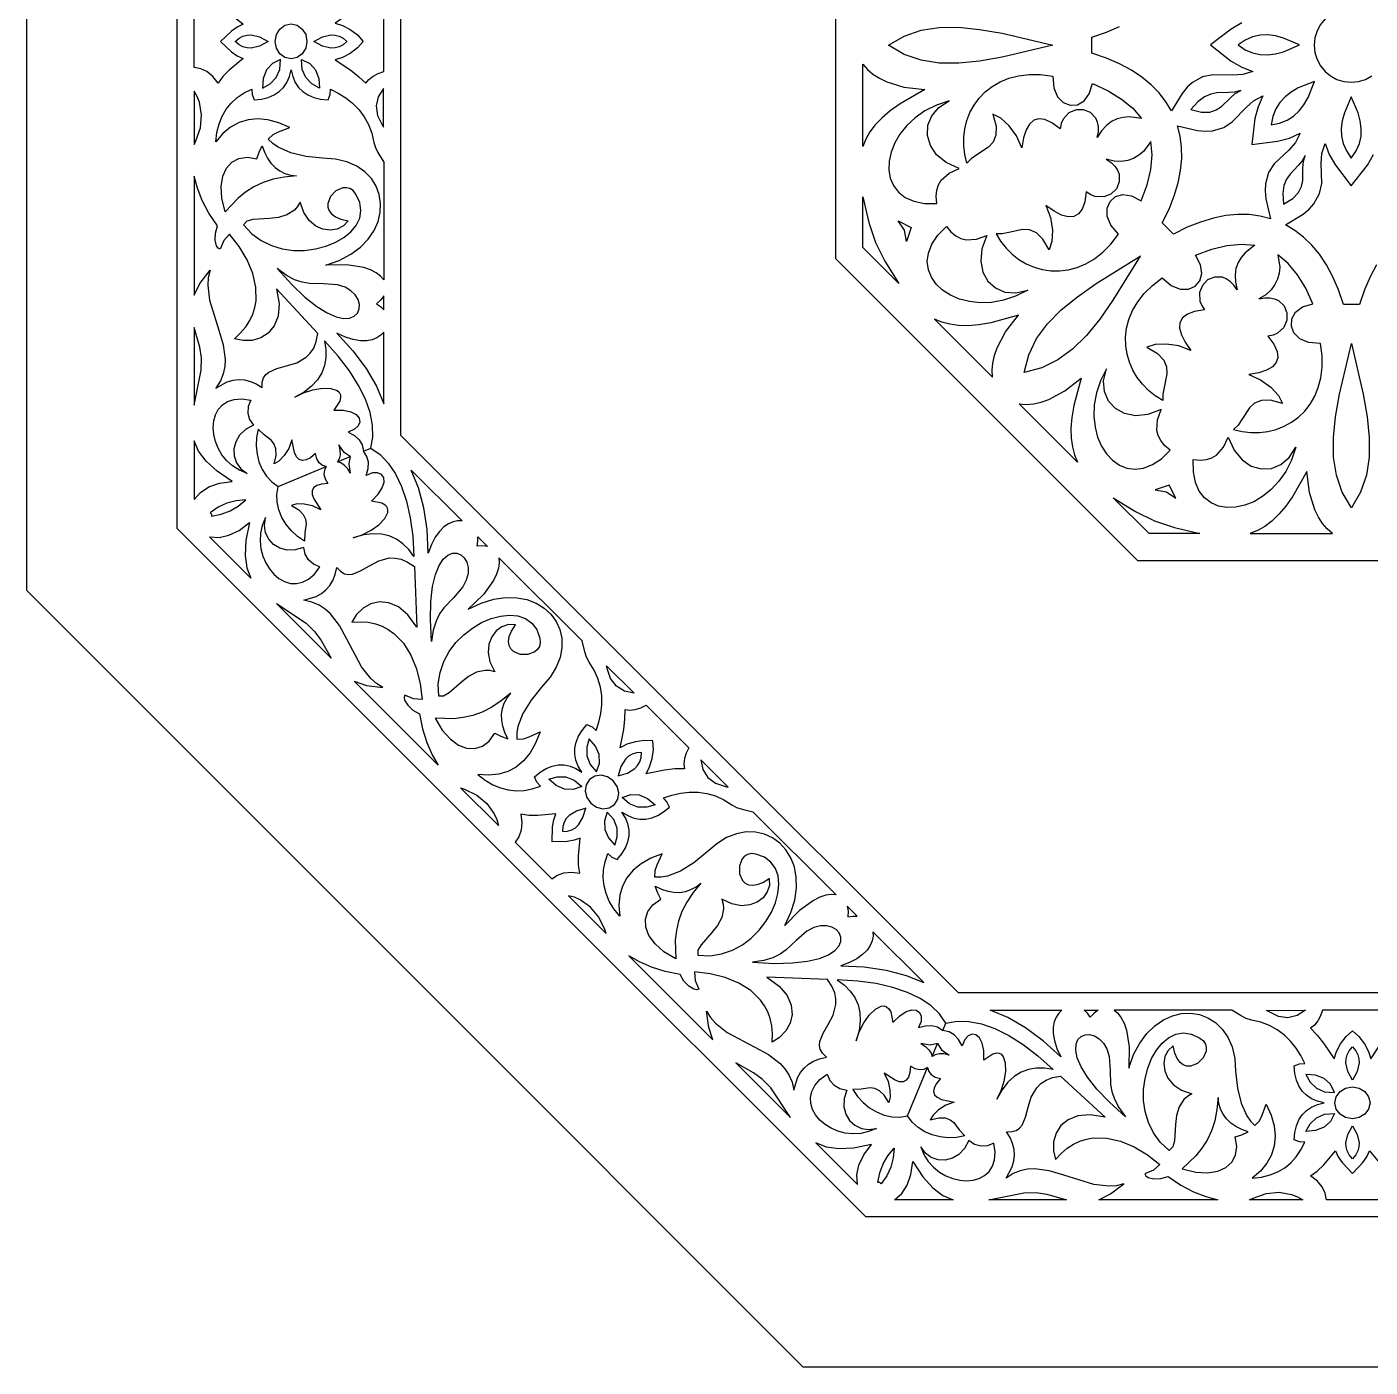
# Model space of a CAD drawing. Extents: x -530 to 530, y -528 to 532.
# Drawn here: x -530 to 8, y -528 to 7 of the extents above; entities that cross this region are included whole.
import ezdxf

# ---------------------------------------------------------------- set-up
doc = ezdxf.new("R2010")
doc.units = 0
doc.layers.add('PLAN_1', color=18, linetype='CONTINUOUS')

msp = doc.modelspace()

# ---------------------------------------------------------------- linework, layer by layer
at = {"layer": 'PLAN_1'}
for points in [[(-219.1, 531.5), (0.43, 531.5), (219.97, 531.5), (375.2, 376.27), (530.43, 221.03), (530.43, 1.5), (530.43, -218.03), (375.2, -373.26), (219.97, -528.5), (0.43, -528.5), (-219.1, -528.5), (-374.33, -373.26), (-529.57, -218.03), (-529.57, 1.5), (-529.57, 221.03), (-374.33, 376.27)], [(-469.51, -193.19), (-469.52, 1.5), (-469.52, 196.2), (-331.88, 333.88), (-194.23, 471.55), (0.44, 471.55), (195.1, 471.55), (332.78, 333.91), (470.47, 196.28), (470.47, 1.59), (470.48, -193.11), (332.83, -330.78), (195.18, -468.45), (0.52, -468.45), (-194.14, -468.45), (-331.83, -330.82)], [(-380, -156.09), (-380, 1.51), (-380.01, 159.12), (-157.15, 382.02), (158.02, 382.02), (380.95, 159.2), (380.96, -156.03), (269.53, -267.47), (158.1, -378.92), (0.52, -378.92), (-157.08, -378.92), (-268.55, -267.49)], [(-85.37, 206.11), (85.37, 206.11), (206.11, 85.37), (206.11, -85.37), (85.37, -206.11), (-85.37, -206.11), (-206.11, -85.37), (-206.11, 85.37)], [(-452.12, 1.5), (-447.71, -2.65), (-445.45, -4.23), (-443.09, -5.35), (-448.7, -9.93), (-451.23, -12.56), (-453.12, -15.23), (-455.2, -12.47), (-457.54, -10.55), (-460.05, -9.39), (-462.66, -8.88), (-462.66, 1.5), (-462.66, 11.89), (-460.05, 12.39), (-457.54, 13.56), (-455.2, 15.48), (-453.12, 18.24), (-451.23, 15.57), (-448.7, 12.94), (-443.09, 8.36), (-445.45, 7.24), (-447.72, 5.66)], [(-395.08, 1.51), (-397.38, -1.08), (-400.27, -3.27), (-403.37, -4.9), (-406.32, -5.83), (-400.08, -10.03), (-396.81, -12.58), (-394.06, -15.23), (-392.84, -13.74), (-391.15, -12.41), (-389.11, -11.32), (-386.86, -10.52), (-386.86, 1.51), (-386.86, 13.54), (-389.11, 14.33), (-391.15, 15.43), (-392.84, 16.75), (-394.06, 18.24), (-396.81, 15.6), (-400.08, 13.05), (-406.32, 8.84), (-403.37, 7.91), (-400.27, 6.28), (-397.38, 4.1)], [(-417.55, 1.51), (-418.06, -1.23), (-419.42, -3.46), (-421.45, -4.96), (-423.92, -5.51), (-426.39, -4.96), (-428.41, -3.46), (-429.77, -1.23), (-430.28, 1.51), (-429.77, 4.24), (-428.41, 6.47), (-426.39, 7.97), (-423.92, 8.52), (-421.45, 7.97), (-419.42, 6.47), (-418.06, 4.24)], [(-119.31, 0.03), (-139.56, -4.73), (-148.58, -6.32), (-156.95, -7.17), (-164.72, -7.13), (-171.95, -6.03), (-178.7, -3.71), (-185.04, -0.03), (-178.71, 3.66), (-171.95, 5.99), (-164.72, 7.11), (-156.96, 7.17), (-148.59, 6.34), (-139.56, 4.76)], [(-433.05, 1.51), (-436.51, -0.32), (-439.88, -1.14), (-441.53, -1.07), (-443.15, -0.63), (-444.73, 0.21), (-446.28, 1.5), (-444.73, 2.8), (-443.15, 3.64), (-441.53, 4.08), (-439.88, 4.15), (-436.51, 3.33)], [(-401.58, 1.51), (-403.13, 0.21), (-404.71, -0.63), (-406.33, -1.07), (-407.98, -1.14), (-411.35, -0.32), (-414.81, 1.51), (-411.35, 3.34), (-407.98, 4.15), (-406.33, 4.08), (-404.71, 3.64), (-403.13, 2.8)], [(-45.24, 0.1), (-42.36, -1.84), (-39.42, -3.11), (-36.41, -3.77), (-33.35, -3.87), (-30.24, -3.48), (-27.09, -2.64), (-20.67, 0.12), (-27.09, 2.88), (-30.25, 3.71), (-33.36, 4.1), (-36.42, 3.99), (-39.42, 3.32), (-42.36, 2.04)], [(-423.93, -9.81), (-423.27, -12.51), (-422.26, -14.87), (-420.89, -16.88), (-419.19, -18.56), (-417.15, -19.9), (-414.78, -20.89), (-412.11, -21.54), (-409.13, -21.86), (-408.33, -19.66), (-408.2, -17.53), (-405.03, -19.12), (-402.04, -21.02), (-399.29, -23.23), (-396.82, -25.75), (-394.69, -28.57), (-392.95, -31.71), (-391.65, -35.15), (-390.83, -38.9), (-390.22, -40.96), (-389.16, -42.95), (-386.86, -46.81), (-386.86, -93.8), (-388.11, -92.32), (-389.86, -90.99), (-392.1, -89.85), (-394.81, -88.92), (-401.58, -87.83), (-410.04, -87.97), (-404.64, -86.03), (-400.01, -83.59), (-396.16, -80.73), (-393.07, -77.54), (-390.73, -74.1), (-389.13, -70.51), (-388.25, -66.86), (-388.1, -63.22), (-388.64, -59.69), (-389.88, -56.35), (-391.81, -53.28), (-394.41, -50.59), (-397.67, -48.35), (-401.58, -46.65), (-406.12, -45.58), (-411.3, -45.22), (-418.03, -44.47), (-424.04, -43.06), (-429.11, -40.81), (-431.22, -39.3), (-433.01, -37.5), (-431.08, -35.67), (-428.9, -34.62), (-424.37, -32.96), (-428.87, -31.04), (-433.16, -29.87), (-437.24, -29.45), (-441.1, -29.79), (-444.71, -30.87), (-448.09, -32.71), (-451.2, -35.3), (-454.05, -38.64), (-453.59, -34.88), (-452.73, -31.46), (-451.48, -28.36), (-449.85, -25.59), (-447.84, -23.12), (-445.46, -20.96), (-442.73, -19.1), (-439.66, -17.53), (-439.53, -19.67), (-438.73, -21.86), (-435.75, -21.54), (-433.07, -20.89), (-430.71, -19.9), (-428.67, -18.56), (-426.96, -16.88), (-425.6, -14.87), (-424.58, -12.51)], [(-428.14, -5.73), (-431.38, -7.3), (-433.68, -9.88), (-435.01, -13.25), (-435.34, -17.19), (-432.27, -15.46), (-429.85, -12.94), (-428.37, -9.67)], [(-419.72, -5.73), (-416.48, -7.3), (-414.18, -9.88), (-412.85, -13.25), (-412.52, -17.19), (-415.59, -15.46), (-418.01, -12.94), (-419.49, -9.67)], [(-195.34, -7.57), (-193.48, -9.68), (-191.26, -11.57), (-188.68, -13.22), (-185.75, -14.64), (-178.83, -16.73), (-170.51, -17.77), (-180.41, -23.46), (-184.32, -26.26), (-187.61, -29.06), (-190.3, -31.86), (-192.46, -34.69), (-194.11, -37.56), (-195.32, -40.48)], [(-83.87, -29.34), (-88.78, -28.65), (-91.19, -28.85), (-93.54, -29.46), (-95.78, -30.54), (-97.88, -32.12), (-99.8, -34.24), (-101.51, -36.95), (-101.07, -34.62), (-101.06, -32.54), (-101.42, -30.73), (-102.1, -29.18), (-104.22, -26.91), (-107.01, -25.77), (-110.03, -25.81), (-112.88, -27.06), (-115.15, -29.57), (-115.92, -31.31), (-116.4, -33.38), (-119.64, -31.05), (-122.46, -29.74), (-124.89, -29.41), (-126.94, -30.02), (-128.63, -31.53), (-129.97, -33.89), (-130.99, -37.07), (-131.7, -41.02), (-133.79, -36.28), (-136.8, -32.21), (-140.16, -29.18), (-143.27, -27.58), (-142.01, -32.36), (-142.09, -36), (-143.2, -38.73), (-145.05, -40.8), (-149.73, -43.87), (-151.96, -45.36), (-153.72, -47.14), (-154.55, -43.72), (-154.95, -40.26), (-154.94, -36.81), (-154.5, -33.42), (-153.67, -30.11), (-152.43, -26.94), (-150.79, -23.96), (-148.76, -21.19), (-146.36, -18.69), (-143.57, -16.51), (-140.42, -14.67), (-136.9, -13.23), (-133.02, -12.24), (-128.79, -11.72), (-124.21, -11.73), (-119.3, -12.31), (-118.91, -17.08), (-117.41, -20.63), (-115.11, -22.95), (-112.35, -24.01), (-109.48, -23.8), (-106.82, -22.29), (-104.72, -19.49), (-103.49, -15.36), (-97.19, -18.21), (-91.82, -21.51), (-87.38, -25.23)], [(-32.01, -31.86), (-28.6, -31.2), (-25.62, -30.02), (-23.03, -28.36), (-20.79, -26.27), (-18.87, -23.79), (-17.23, -20.97), (-14.65, -14.48), (-21.14, -17.07), (-23.96, -18.71), (-26.43, -20.64), (-28.52, -22.88), (-30.17, -25.47), (-31.35, -28.46)], [(-462.7, -39.7), (-462.03, -38.17), (-460.17, -33.05), (-459.67, -27.83), (-460.51, -22.83), (-461.43, -20.51), (-462.66, -18.35)], [(-386.89, -17.34), (-389.03, -20.63), (-389.87, -24.3), (-389.38, -28.12), (-387.52, -31.88), (-386.93, -32.82)], [(-39.79, -39.67), (-29.43, -38.37), (-24.71, -37.1), (-20.37, -35.19), (-22.31, -38.94), (-24.97, -41.93), (-30.74, -47.46), (-33, -50.9), (-34.29, -55.4), (-34.43, -58.18), (-34.17, -61.4), (-32.22, -69.36), (-36.37, -68.3), (-40.74, -67.73), (-45.31, -67.67), (-50.08, -68.14), (-55.05, -69.14), (-60.2, -70.69), (-65.53, -72.81), (-71.04, -75.52), (-75.55, -71.01), (-72.85, -65.5), (-70.74, -60.17), (-69.19, -55.01), (-68.2, -50.04), (-67.74, -45.27), (-67.81, -40.7), (-68.38, -36.33), (-69.44, -32.18), (-61.48, -34.12), (-58.26, -34.38), (-55.48, -34.23), (-50.99, -32.94), (-47.55, -30.68), (-42.02, -24.9), (-39.04, -22.24), (-35.3, -20.29), (-37.21, -24.62), (-38.49, -29.33)], [(-44.16, -18.14), (-46.61, -18.78), (-48.99, -18.96), (-53.73, -19.07), (-56.15, -19.53), (-58.67, -20.61), (-61.31, -22.58), (-64.12, -25.71), (-59.9, -26.73), (-56.59, -26.71), (-53.99, -25.89), (-51.89, -24.5), (-48.3, -21), (-46.41, -19.37)], [(0.05, -45.16), (1.99, -42.29), (3.27, -39.35), (3.93, -36.34), (4.03, -33.28), (3.64, -30.17), (2.8, -27.01), (0.04, -20.59), (-2.72, -27.01), (-3.55, -30.17), (-3.94, -33.28), (-3.83, -36.34), (-3.17, -39.35), (-1.89, -42.29)], [(-160.77, -22.24), (-165.89, -23.97), (-170.44, -26.26), (-174.39, -29.01), (-177.73, -32.13), (-180.46, -35.51), (-182.55, -39.07), (-183.99, -42.71), (-184.77, -46.33), (-184.88, -49.84), (-184.3, -53.14), (-183.02, -56.14), (-181.03, -58.75), (-178.31, -60.86), (-174.85, -62.38), (-170.64, -63.22), (-165.67, -63.28), (-165.96, -60.4), (-165.73, -57.91), (-165.02, -55.77), (-163.91, -53.95), (-160.76, -51.15), (-156.8, -49.27), (-161.97, -46.92), (-165.8, -43.76), (-168.28, -40.06), (-169.43, -36.06), (-169.25, -32.03), (-167.74, -28.21), (-164.91, -24.86)], [(-421.71, -52.26), (-426.62, -52.7), (-431.08, -53.61), (-435.12, -54.94), (-438.78, -56.66), (-442.09, -58.73), (-445.08, -61.09), (-450.28, -66.55), (-451.57, -61.18), (-451.86, -56.44), (-451.23, -52.4), (-449.78, -49.14), (-447.6, -46.74), (-444.77, -45.27), (-441.39, -44.82), (-437.55, -45.45), (-436.74, -42.81), (-435.47, -40.17), (-434.56, -42.81), (-433.39, -45.15), (-431.97, -47.16), (-430.32, -48.85), (-428.45, -50.21), (-426.38, -51.24), (-424.13, -51.92)], [(-80.07, -38.48), (-83.05, -42.44), (-84.9, -44.02), (-86.99, -45.24), (-89.34, -46.07), (-91.94, -46.44), (-94.8, -46.3), (-97.92, -45.6), (-95.96, -46.93), (-94.48, -48.39), (-93.45, -49.93), (-92.84, -51.5), (-92.73, -54.61), (-93.89, -57.38), (-96.05, -59.5), (-98.95, -60.63), (-102.33, -60.46), (-104.11, -59.79), (-105.91, -58.66), (-106.54, -62.6), (-107.61, -65.52), (-109.09, -67.48), (-110.97, -68.5), (-113.23, -68.63), (-115.86, -67.91), (-118.82, -66.39), (-122.12, -64.1), (-120.24, -68.92), (-119.49, -73.93), (-119.71, -78.45), (-120.78, -81.79), (-123.27, -77.52), (-125.9, -75), (-128.62, -73.86), (-131.39, -73.71), (-136.87, -74.85), (-139.5, -75.38), (-142, -75.37), (-140.17, -78.37), (-138.01, -81.1), (-135.55, -83.52), (-132.84, -85.61), (-129.91, -87.35), (-126.79, -88.71), (-123.52, -89.66), (-120.14, -90.18), (-116.67, -90.24), (-113.15, -89.81), (-109.62, -88.88), (-106.12, -87.4), (-102.67, -85.36), (-99.32, -82.73), (-96.1, -79.48), (-93.04, -75.59), (-96.14, -71.95), (-97.59, -68.38), (-97.61, -65.11), (-96.41, -62.42), (-94.24, -60.53), (-91.3, -59.71), (-87.82, -60.2), (-84.03, -62.25), (-81.61, -55.77), (-80.15, -49.64), (-79.64, -43.87)], [(-18.36, -44.07), (-19.64, -46.25), (-21.2, -48.07), (-24.46, -51.5), (-25.86, -53.53), (-26.87, -56.08), (-27.34, -59.34), (-27.11, -63.54), (-23.4, -61.28), (-21.08, -58.92), (-19.83, -56.5), (-19.32, -54.03), (-19.27, -49.02), (-19.08, -46.53)], [(-462.66, -99.91), (-460.34, -95.26), (-456.32, -89.93), (-457.01, -92.94), (-457.22, -95.95), (-456.51, -101.96), (-452.82, -113.88), (-451.1, -119.77), (-450.29, -125.6), (-450.43, -128.49), (-451.04, -131.37), (-452.19, -134.22), (-453.97, -137.05), (-449.42, -134.63), (-447.12, -133.96), (-444.82, -133.69), (-442.5, -133.83), (-440.16, -134.4), (-437.81, -135.42), (-435.44, -136.91), (-435.43, -134.71), (-434.95, -132.99), (-434.06, -131.66), (-432.83, -130.65), (-429.58, -129.27), (-425.68, -128.24), (-421.61, -126.95), (-417.85, -124.76), (-416.24, -123.14), (-414.88, -121.06), (-413.84, -118.45), (-413.18, -115.24), (-429.69, -97.42), (-428.74, -103.43), (-429.13, -108.36), (-430.64, -112.24), (-433.02, -115.13), (-436.05, -117.04), (-439.47, -118.03), (-443.07, -118.11), (-446.6, -117.33), (-444.1, -115.02), (-442.05, -112.61), (-440.43, -110.1), (-439.21, -107.53), (-438.38, -104.89), (-437.91, -102.2), (-437.97, -96.74), (-439.24, -91.23), (-441.53, -85.79), (-444.69, -80.52), (-448.53, -75.52), (-450.85, -78.13), (-452.3, -81.59), (-453.12, -81.08), (-453.73, -80.27), (-454.33, -77.94), (-454.19, -75.11), (-453.39, -72.23), (-456.81, -67.16), (-459.46, -62.08), (-461.39, -57.1), (-462.66, -52.35)], [(-442.98, -71.77), (-439.65, -75.35), (-435.87, -78.11), (-431.76, -80.11), (-427.43, -81.39), (-422.98, -82.01), (-418.52, -82.02), (-414.17, -81.46), (-410.04, -80.4), (-406.23, -78.87), (-402.86, -76.93), (-400.04, -74.63), (-397.88, -72.02), (-396.48, -69.16), (-395.97, -66.08), (-396.44, -62.85), (-398.01, -59.52), (-399.14, -58.14), (-400.42, -57.3), (-401.81, -56.96), (-403.24, -57.05), (-405.97, -58.27), (-408.12, -60.52), (-409.2, -63.3), (-409.19, -64.75), (-408.72, -66.15), (-407.74, -67.46), (-406.19, -68.6), (-404, -69.53), (-401.11, -70.19), (-403, -72.23), (-405.44, -73.5), (-408.23, -73.96), (-411.16, -73.57), (-414.04, -72.29), (-416.66, -70.09), (-418.81, -66.92), (-420.3, -62.75), (-421.32, -64.51), (-422.56, -65.92), (-425.55, -67.85), (-428.99, -68.87), (-432.59, -69.31), (-439.16, -69.74), (-441.55, -70.39)], [(-180.95, -95.26), (-195.29, -80.94), (-195.3, -60.66), (-192.91, -70.83), (-190.2, -78.82), (-186.45, -86.39)], [(-24.54, -59.19), (-24.55, -59.19), (-24.54, -59.19)], [(-181.16, -70.26), (-175.9, -72.89), (-177.76, -78.46), (-178.56, -73.99)], [(-129.35, -97.94), (-134.2, -100.35), (-139.03, -101.95), (-143.77, -102.8), (-148.34, -102.97), (-152.65, -102.51), (-156.65, -101.48), (-160.24, -99.93), (-163.36, -97.92), (-165.92, -95.52), (-167.85, -92.78), (-169.07, -89.75), (-169.51, -86.5), (-169.08, -83.09), (-167.72, -79.57), (-165.34, -75.99), (-161.87, -72.43), (-160.04, -74.67), (-158.11, -76.26), (-156.1, -77.27), (-154.02, -77.77), (-149.82, -77.52), (-145.7, -76.04), (-147.68, -81.37), (-148.15, -86.3), (-147.28, -90.68), (-145.26, -94.31), (-142.27, -97.04), (-138.51, -98.67), (-134.14, -99.03)], [(-38.51, -80), (-42.46, -82.98), (-44.03, -84.83), (-45.26, -86.93), (-46.08, -89.27), (-46.45, -91.87), (-46.3, -94.73), (-45.59, -97.85), (-46.93, -95.89), (-48.39, -94.42), (-49.93, -93.39), (-51.51, -92.78), (-54.61, -92.68), (-57.39, -93.84), (-59.5, -96), (-60.63, -98.91), (-60.46, -102.28), (-59.78, -104.06), (-58.65, -105.86), (-62.59, -106.5), (-65.51, -107.57), (-67.46, -109.05), (-68.48, -110.93), (-68.61, -113.19), (-67.89, -115.82), (-66.36, -118.78), (-64.07, -122.08), (-68.89, -120.2), (-73.9, -119.46), (-78.42, -119.69), (-81.76, -120.76), (-77.48, -123.25), (-74.96, -125.87), (-73.82, -128.59), (-73.66, -131.36), (-74.8, -136.84), (-75.32, -139.48), (-75.31, -141.98), (-78.32, -140.14), (-81.05, -137.99), (-83.47, -135.54), (-85.57, -132.83), (-87.31, -129.9), (-88.68, -126.78), (-89.63, -123.51), (-90.15, -120.13), (-90.22, -116.66), (-89.8, -113.14), (-88.86, -109.61), (-87.39, -106.11), (-85.35, -102.66), (-82.73, -99.3), (-79.48, -96.08), (-75.6, -93.01), (-71.95, -96.11), (-68.38, -97.56), (-65.11, -97.57), (-62.42, -96.37), (-60.54, -94.19), (-59.72, -91.25), (-60.21, -87.77), (-62.27, -83.99), (-55.79, -81.55), (-49.66, -80.09), (-43.89, -79.57)], [(-84.33, -84.29), (-95.28, -101.98), (-100.54, -109.48), (-105.85, -116), (-111.38, -121.46), (-117.27, -125.8), (-123.68, -128.94), (-130.77, -130.81), (-128.9, -123.72), (-125.77, -117.3), (-121.45, -111.4), (-116, -105.86), (-109.49, -100.54), (-102, -95.27)], [(-84.37, -84.35), (-84.32, -84.3), (-84.29, -84.33)], [(-29.28, -83.82), (-28.59, -88.72), (-28.79, -91.14), (-29.4, -93.49), (-30.48, -95.73), (-32.06, -97.83), (-34.18, -99.75), (-36.88, -101.45), (-34.55, -101.01), (-32.48, -101), (-30.66, -101.36), (-29.11, -102.05), (-26.84, -104.17), (-25.7, -106.95), (-25.74, -109.98), (-26.99, -112.83), (-29.5, -115.09), (-31.24, -115.87), (-33.31, -116.35), (-30.97, -119.58), (-29.66, -122.4), (-29.33, -124.83), (-29.94, -126.88), (-31.44, -128.57), (-33.81, -129.92), (-36.98, -130.94), (-40.93, -131.65), (-36.2, -133.74), (-32.12, -136.75), (-29.09, -140.1), (-27.48, -143.22), (-32.27, -141.96), (-35.91, -142.04), (-38.64, -143.15), (-40.7, -145), (-43.78, -149.68), (-45.26, -151.92), (-47.04, -153.67), (-43.62, -154.5), (-40.16, -154.9), (-36.71, -154.89), (-33.32, -154.45), (-30.01, -153.61), (-26.85, -152.37), (-23.86, -150.73), (-21.1, -148.7), (-18.6, -146.3), (-16.41, -143.51), (-14.58, -140.35), (-13.15, -136.83), (-12.15, -132.95), (-11.64, -128.72), (-11.65, -124.15), (-12.24, -119.23), (-17.01, -118.85), (-20.56, -117.34), (-22.87, -115.05), (-23.93, -112.3), (-23.72, -109.42), (-22.23, -106.76), (-19.42, -104.66), (-15.29, -103.43), (-18.15, -97.13), (-21.45, -91.76), (-25.17, -87.32)], [(-429.47, -89.25), (-423.65, -95.71), (-418.38, -100.74), (-413.67, -104.47), (-409.52, -107.03), (-405.94, -108.56), (-402.93, -109.2), (-400.5, -109.07), (-398.64, -108.31), (-397.38, -107.07), (-396.7, -105.46), (-396.62, -103.63), (-397.14, -101.71), (-398.27, -99.83), (-400, -98.14), (-402.35, -96.76), (-405.32, -95.83), (-410.99, -95.38), (-416.53, -95.23), (-419.43, -94.75), (-422.5, -93.74), (-425.82, -91.97)], [(-386.86, -105.79), (-386.88, -100.2), (-388.05, -101.79), (-389.69, -103.35), (-388.09, -104.48)], [(-143.38, -132.78), (-143.56, -129.97), (-143.33, -127.07), (-142.68, -124.07), (-141.62, -120.99), (-138.21, -114.62), (-133.07, -107.99), (-144.09, -110.99), (-148.83, -111.78), (-153.13, -112.13), (-157.03, -112.06), (-160.55, -111.58), (-163.75, -110.73), (-166.66, -109.53)], [(-462.65, -143.89), (-459.81, -129.88), (-459.78, -125.03), (-460.46, -120.67), (-462.66, -112.91)], [(-386.82, -143.43), (-386.82, -143.41), (-386.86, -114.68), (-388.06, -115.96), (-389.61, -117), (-391.48, -117.75), (-393.68, -118.15), (-396.2, -118.15), (-399.02, -117.69), (-402.14, -116.71), (-405.56, -115.15), (-399.19, -122.12), (-393.93, -129.23), (-389.79, -136.36)], [(-392, -161.08), (-391.23, -156.66), (-391.34, -151.92), (-392.32, -146.87), (-394.19, -141.55), (-396.94, -136), (-400.58, -130.23), (-405.1, -124.28), (-410.52, -118.19), (-410.03, -121.67), (-410.04, -124.98), (-410.58, -128.1), (-411.68, -131.04), (-413.37, -133.78), (-415.69, -136.32), (-418.68, -138.65), (-422.37, -140.77), (-418.97, -139), (-415.18, -137.76), (-411.4, -137.14), (-408.03, -137.2), (-405.48, -138.04), (-404.64, -138.77), (-404.16, -139.72), (-404.09, -140.9), (-404.47, -142.33), (-406.81, -145.93), (-402.99, -145.95), (-400.03, -146.58), (-397.94, -147.68), (-396.75, -149.08), (-396.45, -150.64), (-397.06, -152.19), (-398.59, -153.57), (-401.05, -154.64), (-398.55, -156.06), (-396.67, -157.76), (-395.46, -159.81), (-394.98, -162.32)], [(0.07, -119.23), (4.82, -139.49), (6.41, -148.51), (7.25, -156.88), (7.2, -164.65), (6.1, -171.88), (3.78, -178.63), (0.09, -184.96), (-3.6, -178.63), (-5.92, -171.88), (-7.03, -164.65), (-7.09, -156.88), (-6.25, -148.51), (-4.67, -139.49)], [(-132.72, -143.43), (-129.91, -143.6), (-127.01, -143.37), (-124.02, -142.72), (-120.94, -141.65), (-114.56, -138.23), (-107.95, -133.08), (-110.93, -144.1), (-111.71, -148.85), (-112.06, -153.15), (-111.98, -157.05), (-111.5, -160.57), (-110.65, -163.77), (-109.44, -166.68)], [(-97.9, -129.35), (-100.3, -134.2), (-101.9, -139.04), (-102.75, -143.78), (-102.91, -148.34), (-102.44, -152.66), (-101.4, -156.65), (-99.85, -160.25), (-97.84, -163.36), (-95.43, -165.92), (-92.69, -167.84), (-89.66, -169.06), (-86.41, -169.49), (-83, -169.06), (-79.48, -167.69), (-75.91, -165.31), (-72.34, -161.84), (-74.59, -160.01), (-76.18, -158.08), (-77.2, -156.07), (-77.7, -154), (-77.45, -149.79), (-75.98, -145.67), (-81.3, -147.66), (-86.24, -148.13), (-90.61, -147.27), (-94.25, -145.26), (-96.98, -142.27), (-98.61, -138.51), (-98.98, -134.14)], [(-441.42, -171.18), (-444.56, -169.92), (-447.3, -168.19), (-449.64, -166.1), (-451.58, -163.7), (-453.1, -161.1), (-454.19, -158.37), (-454.85, -155.59), (-455.08, -152.84), (-454.85, -150.21), (-454.16, -147.77), (-453.01, -145.62), (-451.39, -143.83), (-449.28, -142.48), (-446.68, -141.65), (-443.59, -141.43), (-439.98, -141.9), (-441.05, -144.43), (-441.22, -147.06), (-440.53, -149.62), (-439, -151.96), (-442.18, -153.64), (-444.52, -155.88), (-446.05, -158.52), (-446.75, -161.36), (-446.64, -164.23), (-445.71, -166.94), (-443.97, -169.32)], [(-430.68, -167.38), (-429.91, -163.98), (-429.96, -161.39), (-430.64, -159.45), (-431.77, -157.98), (-434.65, -155.8), (-437.11, -153.48), (-437.73, -156.8), (-437.88, -160.16), (-437.54, -163.46), (-436.75, -166.62), (-435.49, -169.59), (-433.79, -172.26), (-431.66, -174.58), (-429.09, -176.45), (-409.84, -168.47), (-411.32, -167.97), (-412.63, -166.95), (-413.62, -165.38), (-414.18, -163.24), (-416.16, -164.9), (-417.9, -165.83), (-419.39, -166.07), (-420.65, -165.64), (-421.69, -164.57), (-422.52, -162.89), (-423.58, -157.82), (-424.86, -161.19), (-426.71, -164.08), (-428.77, -166.24)], [(-462.65, -181.63), (-460.15, -178.78), (-456.77, -176.59), (-452.51, -175.1), (-447.41, -174.36), (-453.49, -170.32), (-457.91, -166.35), (-460.89, -162.34), (-462.65, -158.23)], [(-400.23, -164.49), (-402.68, -162.88), (-404.87, -159.83), (-404.37, -161.96), (-404.33, -163.81), (-404.69, -165.36), (-405.37, -166.62)], [(-392.01, -161.05), (-388.34, -163.63), (-385.06, -167.06), (-382.19, -171.32), (-379.75, -176.4), (-377.77, -182.28), (-376.26, -188.93), (-375.25, -196.33), (-374.77, -204.47), (-376.89, -201.67), (-379.23, -199.33), (-381.82, -197.5), (-384.68, -196.2), (-387.81, -195.47), (-391.25, -195.31), (-395.02, -195.78), (-399.12, -196.9), (-395.46, -195.74), (-391.91, -193.93), (-388.79, -191.7), (-386.46, -189.27), (-385.25, -186.88), (-385.17, -185.77), (-385.5, -184.75), (-386.29, -183.86), (-387.56, -183.13), (-391.77, -182.23), (-389.08, -179.52), (-387.43, -176.98), (-386.74, -174.73), (-386.88, -172.89), (-387.77, -171.58), (-389.3, -170.92), (-391.36, -171.02), (-393.86, -172), (-393.1, -169.23), (-392.96, -166.7), (-393.56, -164.4), (-394.99, -162.29)], [(-22.13, -160.71), (-23.87, -165.84), (-26.15, -170.38), (-28.9, -174.34), (-32.01, -177.68), (-35.4, -180.41), (-38.95, -182.5), (-42.59, -183.94), (-46.21, -184.72), (-49.72, -184.83), (-53.02, -184.26), (-56.03, -182.98), (-58.63, -180.99), (-60.74, -178.27), (-62.27, -174.82), (-63.11, -170.61), (-63.17, -165.63), (-60.3, -165.93), (-57.8, -165.69), (-55.66, -164.98), (-53.84, -163.87), (-51.05, -160.72), (-49.17, -156.76), (-46.82, -161.93), (-43.66, -165.75), (-39.95, -168.23), (-35.95, -169.38), (-31.92, -169.2), (-28.1, -167.69), (-24.75, -164.86)], [(-400.24, -164.46), (-400.83, -167.33), (-400.23, -171.04), (-401.38, -169.18), (-402.66, -167.85), (-404.01, -167), (-405.38, -166.59)], [(-423.81, -183.96), (-420.86, -185.82), (-419.06, -187.68), (-418.17, -189.54), (-417.94, -191.38), (-418.43, -194.96), (-418.52, -198.33), (-421.32, -196.43), (-423.79, -194.16), (-425.89, -191.59), (-427.56, -188.79), (-428.77, -185.81), (-429.46, -182.71), (-429.59, -179.56), (-429.1, -176.43), (-409.85, -168.45), (-410.55, -169.85), (-410.75, -171.5), (-410.34, -173.31), (-409.22, -175.21), (-411.8, -175.44), (-413.68, -176.01), (-414.9, -176.9), (-415.49, -178.1), (-415.46, -179.59), (-414.86, -181.36), (-412.03, -185.69), (-415.32, -184.22), (-418.67, -183.48), (-421.65, -183.41)], [(-375.86, -169.86), (-375.85, -169.88), (-355.56, -190.21), (-357.32, -190.16), (-359.14, -190.52), (-361, -191.31), (-362.84, -192.59), (-364.62, -194.37), (-366.29, -196.69), (-367.8, -199.59), (-369.12, -203.11), (-369.55, -193.67), (-370.85, -184.93), (-372.97, -176.96)], [(-7.44, -195.27), (-9.55, -193.41), (-11.44, -191.19), (-13.1, -188.62), (-14.52, -185.69), (-16.62, -178.76), (-17.67, -170.45), (-23.34, -180.35), (-26.14, -184.27), (-28.94, -187.55), (-31.74, -190.25), (-34.57, -192.41), (-37.43, -194.06), (-40.35, -195.27)], [(-70.15, -181.13), (-72.79, -175.87), (-78.36, -177.73), (-73.88, -178.53)], [(-455.8, -188.25), (-451.86, -187.54), (-448.3, -186.22), (-445.06, -184.29), (-442.06, -181.81), (-445.93, -182.18), (-449.59, -183.11), (-453.04, -184.69), (-456.33, -186.98), (-455.71, -187.47)], [(-80.81, -195.27), (-95.15, -180.94), (-86.28, -186.44), (-78.7, -190.18), (-70.7, -192.88), (-60.54, -195.27)], [(-456.49, -196.51), (-452.71, -196.75), (-448.77, -195.9), (-444.71, -193.95), (-440.57, -190.86), (-442.02, -198.01), (-442.33, -203.96), (-441.61, -208.9), (-439.95, -213.04)], [(-434.1, -188.87), (-435.42, -191.98), (-436.13, -195.14), (-436.31, -198.28), (-435.98, -201.34), (-435.21, -204.26), (-434.06, -206.97), (-432.56, -209.4), (-430.77, -211.5), (-428.75, -213.2), (-426.54, -214.43), (-424.21, -215.14), (-421.79, -215.26), (-419.35, -214.73), (-416.93, -213.47), (-414.59, -211.43), (-412.37, -208.55), (-414.91, -207.52), (-416.89, -205.79), (-418.22, -203.49), (-418.79, -200.75), (-422.22, -201.81), (-425.47, -201.88), (-428.41, -201.1), (-430.91, -199.59), (-432.86, -197.48), (-434.13, -194.9), (-434.58, -191.99)], [(-349.29, -196.5), (-345.34, -200.46), (-347.29, -200.17), (-349.55, -200.22), (-349.22, -198.3)], [(-367.7, -238.33), (-368.16, -229.64), (-367.99, -222.36), (-367.3, -216.4), (-366.18, -211.65), (-364.73, -208.03), (-363.05, -205.46), (-361.24, -203.83), (-359.39, -203.05), (-357.62, -203.04), (-356, -203.7), (-354.65, -204.93), (-353.66, -206.66), (-353.13, -208.78), (-353.16, -211.2), (-353.84, -213.84), (-355.28, -216.6), (-358.97, -220.93), (-362.78, -224.96), (-364.5, -227.34), (-365.95, -230.23), (-367.05, -233.83)], [(-398.7, -254.28), (-393.77, -255.93), (-387.17, -256.85), (-389.78, -255.21), (-392.06, -253.23), (-395.81, -248.48), (-401.62, -237.45), (-404.57, -232.06), (-408.13, -227.37), (-410.27, -225.42), (-412.73, -223.82), (-415.57, -222.62), (-418.83, -221.87), (-413.89, -220.37), (-411.8, -219.22), (-409.98, -217.78), (-408.44, -216.03), (-407.19, -213.98), (-406.25, -211.6), (-405.63, -208.87), (-404.06, -210.41), (-402.5, -211.29), (-400.94, -211.6), (-399.35, -211.45), (-396.09, -210.12), (-392.6, -208.09), (-388.8, -206.13), (-384.6, -205.01), (-382.31, -205.02), (-379.88, -205.52), (-377.3, -206.63), (-374.56, -208.44), (-373.63, -232.71), (-377.21, -227.79), (-380.98, -224.59), (-384.79, -222.91), (-388.52, -222.55), (-392.01, -223.34), (-395.12, -225.07), (-397.73, -227.55), (-399.67, -230.6), (-396.27, -230.47), (-393.11, -230.72), (-390.19, -231.34), (-387.51, -232.3), (-385.06, -233.58), (-382.83, -235.15), (-379.01, -239.06), (-376.01, -243.84), (-373.79, -249.31), (-372.29, -255.27), (-371.47, -261.53), (-374.95, -261.32), (-378.42, -259.9), (-378.65, -260.84), (-378.5, -261.85), (-377.28, -263.91), (-375.18, -265.82), (-372.57, -267.29), (-371.41, -273.29), (-369.69, -278.76), (-367.53, -283.64), (-365.07, -287.9)], [(-307.61, -290.57), (-309.05, -288.2), (-310, -285.82), (-310.46, -283.42), (-310.44, -281.03), (-309.94, -278.64), (-308.98, -276.27), (-307.55, -273.91), (-305.66, -271.58), (-303.55, -272.57), (-301.95, -273.99), (-300.83, -270.62), (-300.06, -267.16), (-299.68, -263.65), (-299.71, -260.13), (-300.21, -256.62), (-301.2, -253.18), (-302.71, -249.82), (-304.78, -246.6), (-305.81, -244.7), (-306.46, -242.55), (-307.57, -238.19), (-340.8, -204.97), (-340.64, -206.9), (-340.94, -209.08), (-341.71, -211.47), (-342.97, -214.05), (-346.98, -219.6), (-353.07, -225.5), (-347.87, -223.04), (-342.87, -221.5), (-338.13, -220.8), (-333.69, -220.87), (-329.61, -221.64), (-325.93, -223.04), (-322.73, -225.01), (-320.05, -227.47), (-317.93, -230.35), (-316.45, -233.59), (-315.65, -237.12), (-315.58, -240.86), (-316.3, -244.75), (-317.86, -248.72), (-320.31, -252.69), (-323.72, -256.61), (-327.95, -261.9), (-331.2, -267.14), (-333.19, -272.32), (-333.61, -274.88), (-333.61, -277.42), (-330.95, -277.35), (-328.66, -276.55), (-324.29, -274.52), (-326.11, -279.06), (-328.32, -282.92), (-330.91, -286.1), (-333.87, -288.59), (-337.19, -290.39), (-340.88, -291.47), (-344.91, -291.85), (-349.29, -291.5), (-346.31, -293.83), (-343.28, -295.64), (-340.2, -296.95), (-337.09, -297.75), (-333.92, -298.07), (-330.72, -297.92), (-327.47, -297.3), (-324.18, -296.24), (-325.6, -294.64), (-326.59, -292.53), (-324.26, -290.64), (-321.91, -289.21), (-319.53, -288.24), (-317.15, -287.74), (-314.75, -287.72), (-312.36, -288.18), (-309.98, -289.12)], [(-429.8, -223.19), (-417.88, -231.08), (-414.43, -234.48), (-411.83, -238.05), (-407.89, -245.09)], [(-364.89, -260.24), (-365.07, -255.36), (-364.35, -250.74), (-362.86, -246.42), (-360.7, -242.44), (-357.99, -238.86), (-354.85, -235.7), (-351.38, -233.02), (-347.71, -230.85), (-343.93, -229.23), (-340.18, -228.22), (-336.56, -227.85), (-333.19, -228.16), (-330.17, -229.2), (-327.64, -231.01), (-325.68, -233.63), (-324.44, -237.1), (-324.26, -238.87), (-324.58, -240.37), (-325.32, -241.59), (-326.39, -242.54), (-329.18, -243.61), (-332.29, -243.54), (-335.02, -242.34), (-336.03, -241.31), (-336.7, -239.98), (-336.93, -238.37), (-336.64, -236.46), (-335.75, -234.25), (-334.17, -231.75), (-336.95, -231.64), (-339.58, -232.47), (-341.87, -234.11), (-343.67, -236.47), (-344.8, -239.41), (-345.09, -242.82), (-344.38, -246.58), (-342.48, -250.58), (-344.45, -250.05), (-346.32, -249.93), (-349.8, -250.69), (-352.95, -252.4), (-355.81, -254.64), (-360.75, -258.98), (-362.91, -260.21)], [(-286.75, -259.04), (-290.59, -258.23), (-293.78, -256.23), (-296.13, -253.18), (-297.47, -249.21), (-297.73, -248.13)], [(-336.06, -259), (-339.84, -262.16), (-343.63, -264.67), (-347.44, -266.58), (-351.24, -267.95), (-355.04, -268.84), (-358.83, -269.28), (-366.36, -269.1), (-363.47, -273.81), (-360.33, -277.37), (-357.03, -279.78), (-353.7, -281.06), (-350.46, -281.21), (-347.42, -280.25), (-344.71, -278.18), (-342.44, -275.02), (-339.99, -276.3), (-337.24, -277.28), (-338.46, -274.76), (-339.28, -272.28), (-339.7, -269.86), (-339.73, -267.49), (-339.37, -265.21), (-338.64, -263.02), (-337.53, -260.95)], [(-279.21, -278.16), (-282.66, -277.96), (-286.25, -278.45), (-289.6, -279.5), (-292.34, -280.93), (-290.9, -273.54), (-290.4, -269.43), (-290.33, -265.61), (-288.41, -265.8), (-286.27, -265.54), (-284.06, -264.87), (-281.91, -263.84), (-273.4, -272.35), (-264.89, -280.85), (-265.92, -283), (-266.58, -285.22), (-266.84, -287.35), (-266.65, -289.27), (-270.47, -289.35), (-274.58, -289.85), (-281.97, -291.3), (-280.54, -288.56), (-279.5, -285.21), (-279, -281.62)], [(-301.75, -290.48), (-300.57, -287.08), (-300.76, -283.62), (-302.21, -280.3), (-304.76, -277.28), (-305.71, -280.67), (-305.63, -284.17), (-304.37, -287.52)], [(-283.81, -282.76), (-285.81, -282.94), (-287.53, -283.46), (-288.98, -284.3), (-290.2, -285.41), (-292.01, -288.38), (-293.16, -292.12), (-289.42, -290.97), (-286.46, -289.15), (-285.34, -287.94), (-284.51, -286.49), (-283.98, -284.77)], [(-260.09, -285.69), (-259.28, -289.53), (-257.28, -292.72), (-254.23, -295.07), (-250.26, -296.41), (-249.18, -296.66)], [(-307.7, -296.43), (-311.1, -297.61), (-314.55, -297.42), (-317.88, -295.97), (-320.89, -293.42), (-317.5, -292.47), (-314, -292.55), (-310.65, -293.81)], [(-295.09, -294.06), (-297.39, -292.48), (-299.93, -291.87), (-302.42, -292.24), (-304.56, -293.6), (-305.91, -295.74), (-306.28, -298.23), (-305.67, -300.77), (-304.09, -303.06), (-301.8, -304.64), (-299.26, -305.25), (-296.77, -304.88), (-294.63, -303.52), (-293.28, -301.38), (-292.91, -298.89), (-293.52, -296.35)], [(-356.15, -296.87), (-354.59, -297.48), (-349.65, -299.78), (-345.62, -303.12), (-342.68, -307.25), (-341.68, -309.54), (-341.02, -311.93)], [(-291.6, -306.57), (-289.23, -308.01), (-286.85, -308.96), (-284.45, -309.42), (-282.06, -309.4), (-279.68, -308.9), (-277.3, -307.93), (-274.95, -306.5), (-272.62, -304.61), (-273.61, -302.5), (-275.02, -300.9), (-271.66, -299.78), (-268.2, -299.01), (-264.69, -298.62), (-261.17, -298.66), (-257.66, -299.15), (-254.22, -300.14), (-250.86, -301.65), (-247.64, -303.72), (-245.74, -304.74), (-243.59, -305.4), (-239.23, -306.5), (-206, -339.72), (-207.93, -339.56), (-210.11, -339.86), (-212.5, -340.64), (-215.07, -341.9), (-220.63, -345.91), (-226.51, -352), (-224.06, -346.8), (-222.52, -341.81), (-221.82, -337.06), (-221.9, -332.62), (-222.67, -328.54), (-224.07, -324.86), (-226.04, -321.66), (-228.5, -318.98), (-231.39, -316.87), (-234.63, -315.38), (-238.15, -314.58), (-241.89, -314.51), (-245.78, -315.24), (-249.75, -316.8), (-253.72, -319.26), (-257.64, -322.67), (-262.92, -326.9), (-268.16, -330.16), (-273.34, -332.15), (-275.9, -332.57), (-278.44, -332.57), (-278.37, -329.92), (-277.57, -327.62), (-275.54, -323.25), (-280.08, -325.07), (-283.94, -327.28), (-287.12, -329.87), (-289.61, -332.84), (-291.4, -336.16), (-292.49, -339.85), (-292.86, -343.88), (-292.51, -348.26), (-294.84, -345.28), (-296.66, -342.25), (-297.96, -339.18), (-298.77, -336.06), (-299.09, -332.89), (-298.94, -329.69), (-298.32, -326.44), (-297.26, -323.15), (-295.66, -324.57), (-293.54, -325.55), (-291.66, -323.23), (-290.23, -320.87), (-289.26, -318.5), (-288.77, -316.11), (-288.74, -313.72), (-289.2, -311.32), (-290.15, -308.94)], [(-291.51, -300.71), (-288.11, -299.53), (-284.66, -299.72), (-281.33, -301.17), (-278.32, -303.72), (-281.71, -304.67), (-285.21, -304.59), (-288.56, -303.33)], [(-306.05, -305.02), (-309.79, -306.17), (-312.75, -307.99), (-313.87, -309.2), (-314.7, -310.65), (-315.22, -312.37), (-315.4, -314.38), (-313.39, -314.2), (-311.68, -313.68), (-310.22, -312.84), (-309.01, -311.73), (-307.2, -308.76)], [(-319.53, -318.51), (-319.36, -312.46), (-318.88, -309.74), (-317.99, -307.28), (-325.2, -308.01), (-328.85, -307.94), (-332.07, -307.38), (-331.59, -310.81), (-331.89, -313.82), (-332.84, -316.43), (-334.32, -318.63), (-326.98, -325.97), (-319.64, -333.31), (-317.44, -331.82), (-314.83, -330.87), (-311.82, -330.57), (-308.4, -331.05), (-308.96, -327.83), (-309.03, -324.17), (-308.31, -316.97), (-310.76, -317.85), (-313.48, -318.34)], [(-297.46, -306.66), (-298.64, -310.06), (-298.44, -313.52), (-297, -316.84), (-294.45, -319.86), (-293.5, -316.46), (-293.57, -312.97), (-294.84, -309.62)], [(-261.25, -363.85), (-256.37, -364.02), (-251.74, -363.3), (-247.43, -361.81), (-243.45, -359.65), (-239.87, -356.94), (-236.71, -353.79), (-234.03, -350.32), (-231.87, -346.64), (-230.26, -342.87), (-229.25, -339.12), (-228.88, -335.49), (-229.19, -332.12), (-230.23, -329.11), (-232.04, -326.57), (-234.66, -324.62), (-238.13, -323.37), (-239.9, -323.19), (-241.4, -323.52), (-242.62, -324.26), (-243.57, -325.33), (-244.63, -328.13), (-244.57, -331.23), (-243.37, -333.96), (-242.33, -334.98), (-241.01, -335.64), (-239.39, -335.87), (-237.48, -335.58), (-235.28, -334.69), (-232.78, -333.11), (-232.66, -335.89), (-233.49, -338.51), (-235.14, -340.81), (-237.49, -342.61), (-240.43, -343.74), (-243.83, -344.04), (-247.6, -343.32), (-251.6, -341.43), (-251.07, -343.4), (-250.95, -345.27), (-251.7, -348.75), (-253.41, -351.9), (-255.65, -354.76), (-259.99, -359.71), (-261.22, -361.86)], [(-260.02, -335.01), (-263.18, -338.79), (-265.69, -342.59), (-267.6, -346.39), (-268.96, -350.2), (-269.84, -354), (-270.29, -357.79), (-270.1, -365.32), (-274.81, -362.44), (-278.37, -359.29), (-280.79, -355.99), (-282.07, -352.66), (-282.22, -349.42), (-281.26, -346.38), (-279.19, -343.67), (-276.03, -341.4), (-277.32, -338.96), (-278.29, -336.2), (-275.78, -337.42), (-273.3, -338.24), (-270.87, -338.66), (-268.51, -338.69), (-266.23, -338.33), (-264.04, -337.59), (-261.97, -336.48)], [(-297.87, -355.13), (-298.48, -353.57), (-300.79, -348.63), (-304.12, -344.59), (-308.26, -341.66), (-310.54, -340.66), (-312.94, -340.01)], [(-197.52, -348.21), (-201.49, -344.26), (-201.19, -346.21), (-201.25, -348.47), (-199.32, -348.14)], [(-239.34, -366.64), (-230.65, -367.1), (-223.37, -366.92), (-217.41, -366.23), (-212.66, -365.11), (-209.05, -363.65), (-206.47, -361.97), (-204.84, -360.16), (-204.07, -358.32), (-204.06, -356.54), (-204.72, -354.93), (-205.95, -353.57), (-207.68, -352.59), (-209.8, -352.06), (-212.23, -352.09), (-214.86, -352.77), (-217.62, -354.21), (-221.95, -357.91), (-225.97, -361.72), (-228.35, -363.43), (-231.24, -364.89), (-234.84, -365.99)], [(-170.88, -374.77), (-170.89, -374.76), (-191.23, -354.48), (-191.18, -356.23), (-191.54, -358.06), (-192.33, -359.92), (-193.61, -361.76), (-195.39, -363.54), (-197.71, -365.21), (-200.61, -366.73), (-204.12, -368.04), (-194.69, -368.47), (-185.94, -369.76), (-177.98, -371.88)], [(-255.26, -397.66), (-256.92, -392.73), (-257.84, -386.13), (-256.2, -388.74), (-254.22, -391.02), (-249.47, -394.76), (-238.44, -400.57), (-233.05, -403.52), (-228.36, -407.07), (-226.41, -409.22), (-224.81, -411.68), (-223.6, -414.51), (-222.86, -417.77), (-221.35, -412.84), (-220.2, -410.75), (-218.76, -408.92), (-217.02, -407.38), (-214.97, -406.13), (-212.59, -405.19), (-209.86, -404.57), (-211.4, -403), (-212.28, -401.44), (-212.6, -399.88), (-212.44, -398.29), (-211.12, -395.02), (-209.09, -391.54), (-207.13, -387.74), (-206.02, -383.53), (-206.02, -381.24), (-206.53, -378.81), (-207.64, -376.24), (-209.45, -373.5), (-233.72, -372.58), (-228.8, -376.15), (-225.59, -379.92), (-223.91, -383.73), (-223.55, -387.46), (-224.34, -390.95), (-226.06, -394.07), (-228.55, -396.67), (-231.59, -398.62), (-231.46, -395.21), (-231.72, -392.06), (-232.34, -389.14), (-233.3, -386.46), (-234.58, -384.01), (-236.15, -381.77), (-240.06, -377.96), (-244.85, -374.96), (-250.32, -372.74), (-256.27, -371.24), (-262.53, -370.42), (-262.32, -373.91), (-260.9, -377.38), (-261.84, -377.6), (-262.84, -377.45), (-264.91, -376.24), (-266.82, -374.14), (-268.29, -371.54), (-274.29, -370.38), (-279.76, -368.66), (-284.64, -366.5), (-288.9, -364.04)], [(-162.06, -390.92), (-164.64, -387.25), (-168.07, -383.97), (-172.34, -381.1), (-177.42, -378.66), (-183.29, -376.68), (-189.94, -375.18), (-197.34, -374.17), (-205.48, -373.7), (-202.67, -375.81), (-200.34, -378.16), (-198.51, -380.75), (-197.21, -383.6), (-196.47, -386.74), (-196.32, -390.18), (-196.78, -393.94), (-197.89, -398.05), (-196.74, -394.39), (-194.94, -390.83), (-192.71, -387.72), (-190.28, -385.38), (-187.89, -384.17), (-186.78, -384.09), (-185.76, -384.42), (-184.87, -385.21), (-184.14, -386.48), (-183.24, -390.69), (-180.53, -388), (-177.99, -386.35), (-175.74, -385.65), (-173.9, -385.8), (-172.59, -386.68), (-171.92, -388.21), (-172.02, -390.28), (-173.01, -392.77), (-170.24, -392.01), (-167.71, -391.87), (-165.4, -392.47), (-163.29, -393.9)], [(-144.39, -385.74), (-144.37, -385.74), (-115.65, -385.78), (-116.93, -386.99), (-117.97, -388.53), (-118.72, -390.41), (-119.12, -392.61), (-119.12, -395.13), (-118.65, -397.95), (-117.67, -401.07), (-116.12, -404.48), (-123.09, -398.12), (-130.19, -392.85), (-137.33, -388.72)], [(-106.77, -385.79), (-101.17, -385.8), (-102.76, -386.97), (-104.32, -388.62), (-105.45, -387.01)], [(-10.8, -422.86), (-13.5, -422.2), (-15.85, -421.19), (-17.87, -419.82), (-19.54, -418.12), (-20.88, -416.08), (-21.87, -413.71), (-22.53, -411.04), (-22.84, -408.06), (-20.65, -407.26), (-18.51, -407.13), (-20.1, -403.95), (-22, -400.97), (-24.21, -398.21), (-26.73, -395.75), (-29.56, -393.62), (-32.69, -391.88), (-36.13, -390.57), (-39.88, -389.76), (-41.94, -389.14), (-43.93, -388.08), (-47.79, -385.78), (-94.77, -385.78), (-93.29, -387.04), (-91.97, -388.79), (-90.82, -391.03), (-89.89, -393.74), (-88.8, -400.5), (-88.94, -408.97), (-87, -403.56), (-84.56, -398.94), (-81.7, -395.09), (-78.51, -392), (-75.08, -389.66), (-71.49, -388.05), (-67.83, -387.18), (-64.2, -387.02), (-60.66, -387.57), (-57.32, -388.81), (-54.26, -390.73), (-51.57, -393.33), (-49.33, -396.59), (-47.63, -400.5), (-46.56, -405.05), (-46.2, -410.23), (-45.45, -416.96), (-44.04, -422.97), (-41.79, -428.04), (-40.28, -430.15), (-38.48, -431.94), (-36.66, -430.02), (-35.6, -427.83), (-33.95, -423.3), (-32.02, -427.8), (-30.85, -432.09), (-30.44, -436.17), (-30.77, -440.03), (-31.85, -443.65), (-33.69, -447.02), (-36.28, -450.14), (-39.62, -452.99), (-35.86, -452.53), (-32.44, -451.67), (-29.35, -450.42), (-26.57, -448.78), (-24.11, -446.77), (-21.95, -444.4), (-20.09, -441.67), (-18.51, -438.59), (-20.65, -438.46), (-22.84, -437.66), (-22.53, -434.68), (-21.87, -432), (-20.88, -429.64), (-19.54, -427.6), (-17.87, -425.89), (-15.85, -424.53), (-13.5, -423.51)], [(-18.33, -385.81), (-21.62, -387.95), (-25.28, -388.8), (-29.11, -388.3), (-32.86, -386.44), (-33.8, -385.86)], [(0.52, -394), (3.11, -396.3), (5.29, -399.19), (6.93, -402.3), (7.85, -405.24), (12.05, -399), (14.6, -395.74), (17.25, -392.99), (15.76, -391.76), (14.43, -390.07), (13.34, -388.03), (12.55, -385.78), (0.52, -385.78), (-11.51, -385.78), (-12.31, -388.03), (-13.4, -390.07), (-14.73, -391.76), (-16.22, -392.99), (-13.57, -395.74), (-11.02, -399), (-6.82, -405.24), (-5.89, -402.3), (-4.26, -399.19), (-2.07, -396.3)], [(-162.04, -390.92), (-157.62, -390.16), (-152.88, -390.27), (-147.83, -391.25), (-142.52, -393.12), (-136.96, -395.87), (-131.19, -399.51), (-125.25, -404.03), (-119.15, -409.45), (-122.64, -408.96), (-125.94, -408.97), (-129.07, -409.51), (-132, -410.61), (-134.74, -412.3), (-137.28, -414.63), (-139.62, -417.62), (-141.73, -421.31), (-139.96, -417.91), (-138.72, -414.11), (-138.1, -410.33), (-138.17, -406.96), (-139, -404.41), (-139.73, -403.57), (-140.68, -403.09), (-141.87, -403.02), (-143.29, -403.4), (-146.9, -405.74), (-146.91, -401.92), (-147.54, -398.96), (-148.64, -396.87), (-150.04, -395.68), (-151.6, -395.38), (-153.15, -395.99), (-154.53, -397.52), (-155.6, -399.98), (-157.02, -397.48), (-158.71, -395.6), (-160.77, -394.39), (-163.27, -393.91)], [(-90.22, -428.4), (-96.69, -422.58), (-101.71, -417.31), (-105.44, -412.6), (-108, -408.45), (-109.53, -404.87), (-110.17, -401.86), (-110.04, -399.42), (-109.28, -397.57), (-108.03, -396.31), (-106.43, -395.63), (-104.6, -395.55), (-102.68, -396.07), (-100.8, -397.19), (-99.11, -398.93), (-97.73, -401.28), (-96.8, -404.25), (-96.35, -409.92), (-96.2, -415.46), (-95.72, -418.36), (-94.71, -421.43), (-92.94, -424.76)], [(-72.75, -441.91), (-76.33, -438.58), (-79.09, -434.81), (-81.09, -430.7), (-82.37, -426.36), (-82.99, -421.91), (-82.99, -417.45), (-82.44, -413.1), (-81.37, -408.97), (-79.84, -405.16), (-77.9, -401.79), (-75.61, -398.97), (-73, -396.8), (-70.13, -395.41), (-67.06, -394.89), (-63.83, -395.36), (-60.49, -396.94), (-59.11, -398.06), (-58.28, -399.35), (-57.94, -400.74), (-58.03, -402.17), (-59.25, -404.9), (-61.49, -407.05), (-64.27, -408.13), (-65.72, -408.11), (-67.13, -407.65), (-68.43, -406.67), (-69.58, -405.11), (-70.51, -402.92), (-71.16, -400.04), (-73.21, -401.92), (-74.48, -404.37), (-74.93, -407.15), (-74.54, -410.09), (-73.27, -412.97), (-71.06, -415.59), (-67.9, -417.74), (-63.73, -419.23), (-65.49, -420.25), (-66.9, -421.49), (-68.83, -424.48), (-69.85, -427.92), (-70.28, -431.53), (-70.71, -438.09), (-71.37, -440.49)], [(-165.47, -399.15), (-168.33, -399.75), (-172.04, -399.15), (-170.18, -400.3), (-168.85, -401.58), (-168, -402.93), (-167.59, -404.29)], [(-165.45, -399.16), (-163.84, -401.61), (-160.79, -403.8), (-162.92, -403.3), (-164.77, -403.27), (-166.32, -403.62), (-167.58, -404.3)], [(0.52, -400.51), (1.81, -402.05), (2.66, -403.64), (3.09, -405.25), (3.16, -406.9), (2.35, -410.28), (0.52, -413.74), (-1.31, -410.28), (-2.13, -406.9), (-2.06, -405.25), (-1.62, -403.64), (-0.77, -402.05)], [(-224.17, -428.75), (-232.06, -416.83), (-235.47, -413.38), (-239.03, -410.79), (-246.07, -406.85)], [(-184.95, -422.74), (-186.81, -419.79), (-188.67, -417.99), (-190.53, -417.1), (-192.37, -416.87), (-195.95, -417.36), (-199.32, -417.45), (-197.41, -420.25), (-195.15, -422.72), (-192.58, -424.82), (-189.77, -426.49), (-186.79, -427.7), (-183.7, -428.39), (-180.55, -428.52), (-177.42, -428.03), (-169.44, -408.76), (-170.84, -409.46), (-172.49, -409.66), (-174.31, -409.26), (-176.21, -408.14), (-176.44, -410.72), (-177.01, -412.6), (-177.89, -413.82), (-179.09, -414.41), (-180.58, -414.39), (-182.35, -413.78), (-186.69, -410.96), (-185.21, -414.24), (-184.47, -417.6), (-184.4, -420.58)], [(-189.85, -433.03), (-192.96, -434.35), (-196.12, -435.07), (-199.26, -435.24), (-202.32, -434.92), (-205.24, -434.15), (-207.94, -433), (-210.38, -431.5), (-212.48, -429.71), (-214.18, -427.69), (-215.41, -425.49), (-216.12, -423.15), (-216.24, -420.73), (-215.71, -418.29), (-214.46, -415.87), (-212.42, -413.53), (-209.54, -411.31), (-208.5, -413.85), (-206.77, -415.83), (-204.47, -417.15), (-201.73, -417.72), (-202.79, -421.15), (-202.86, -424.4), (-202.08, -427.34), (-200.57, -429.85), (-198.46, -431.8), (-195.88, -433.06), (-192.97, -433.51)], [(-168.34, -429.62), (-164.94, -428.84), (-162.35, -428.89), (-160.41, -429.58), (-158.94, -430.71), (-156.76, -433.59), (-154.44, -436.04), (-157.76, -436.67), (-161.11, -436.81), (-164.41, -436.48), (-167.58, -435.68), (-170.54, -434.43), (-173.22, -432.73), (-175.53, -430.59), (-177.4, -428.03), (-169.43, -408.77), (-168.93, -410.26), (-167.91, -411.56), (-166.33, -412.56), (-164.2, -413.11), (-165.86, -415.1), (-166.79, -416.83), (-167.03, -418.32), (-166.59, -419.58), (-165.52, -420.62), (-163.84, -421.45), (-158.78, -422.51), (-162.15, -423.79), (-165.04, -425.64), (-167.2, -427.7)], [(-100.88, -461.6), (-96.22, -459.28), (-90.9, -455.26), (-93.92, -455.95), (-96.93, -456.16), (-102.93, -455.45), (-114.84, -451.76), (-120.73, -450.03), (-126.57, -449.23), (-129.46, -449.37), (-132.33, -449.98), (-135.18, -451.13), (-138.02, -452.91), (-135.59, -448.36), (-134.93, -446.06), (-134.66, -443.75), (-134.8, -441.43), (-135.37, -439.1), (-136.39, -436.75), (-137.87, -434.38), (-135.68, -434.36), (-133.95, -433.88), (-132.62, -433), (-131.61, -431.77), (-130.24, -428.52), (-129.21, -424.62), (-127.91, -420.54), (-125.72, -416.78), (-124.1, -415.17), (-122.03, -413.81), (-119.42, -412.77), (-116.2, -412.11), (-98.39, -428.62), (-104.4, -427.67), (-109.32, -428.07), (-113.21, -429.57), (-116.1, -431.96), (-118.01, -434.98), (-118.99, -438.41), (-119.08, -442), (-118.3, -445.53), (-115.99, -443.03), (-113.57, -440.98), (-111.07, -439.36), (-108.5, -438.14), (-105.86, -437.31), (-103.17, -436.84), (-97.71, -436.91), (-92.2, -438.18), (-86.77, -440.47), (-81.49, -443.62), (-76.49, -447.47), (-79.1, -449.79), (-82.56, -451.24), (-82.05, -452.06), (-81.24, -452.66), (-78.92, -453.27), (-76.08, -453.13), (-73.2, -452.33), (-68.14, -455.75), (-63.06, -458.4), (-58.08, -460.33), (-53.32, -461.6)], [(-6.72, -418.65), (-8.29, -415.41), (-10.87, -413.11), (-14.24, -411.78), (-18.18, -411.45), (-16.45, -414.52), (-13.92, -416.94), (-10.66, -418.42)], [(0.52, -416.48), (3.25, -416.99), (5.48, -418.35), (6.98, -420.37), (7.53, -422.85), (6.98, -425.32), (5.48, -427.34), (3.25, -428.7), (0.52, -429.21), (-2.21, -428.7), (-4.44, -427.34), (-5.95, -425.32), (-6.5, -422.85), (-5.95, -420.37), (-4.44, -418.35), (-2.21, -416.99)], [(-53.23, -420.64), (-53.67, -425.56), (-54.58, -430.01), (-55.92, -434.05), (-57.64, -437.71), (-59.71, -441.02), (-62.07, -444.02), (-67.53, -449.21), (-62.16, -450.51), (-57.42, -450.79), (-53.38, -450.17), (-50.12, -448.72), (-47.72, -446.54), (-46.25, -443.71), (-45.79, -440.33), (-46.43, -436.48), (-43.79, -435.67), (-41.15, -434.41), (-43.79, -433.49), (-46.13, -432.32), (-48.14, -430.9), (-49.83, -429.25), (-51.19, -427.38), (-52.22, -425.31), (-52.9, -423.06)], [(-6.72, -427.07), (-8.29, -430.31), (-10.87, -432.61), (-14.24, -433.94), (-18.18, -434.27), (-16.45, -431.2), (-13.92, -428.78), (-10.66, -427.3)], [(0.52, -431.98), (2.35, -435.44), (3.16, -438.81), (3.09, -440.46), (2.66, -442.08), (1.81, -443.66), (0.52, -445.21), (-0.77, -443.66), (-1.62, -442.08), (-2.06, -440.46), (-2.13, -438.81), (-1.31, -435.44)], [(-197.48, -455.43), (-197.72, -451.64), (-196.87, -447.7), (-194.92, -443.64), (-191.84, -439.5), (-198.99, -440.95), (-204.93, -441.27), (-209.87, -440.55), (-214.02, -438.89)], [(-172.14, -440.36), (-170.87, -443.49), (-169.15, -446.24), (-167.05, -448.58), (-164.66, -450.52), (-162.06, -452.04), (-159.32, -453.13), (-156.54, -453.79), (-153.8, -454.02), (-151.17, -453.79), (-148.73, -453.1), (-146.58, -451.95), (-144.79, -450.33), (-143.44, -448.22), (-142.61, -445.62), (-142.4, -442.53), (-142.87, -438.92), (-145.4, -439.99), (-148.02, -440.16), (-150.58, -439.47), (-152.92, -437.94), (-154.6, -441.11), (-156.84, -443.46), (-159.48, -444.99), (-162.32, -445.69), (-165.19, -445.58), (-167.9, -444.65), (-170.28, -442.91)], [(-189.22, -454.74), (-188.52, -450.79), (-187.19, -447.23), (-185.27, -443.99), (-182.78, -440.99), (-183.13, -444.87), (-184.07, -448.53), (-185.64, -451.98), (-187.94, -455.27), (-188.43, -454.65)], [(0.52, -451.05), (4.68, -446.65), (6.25, -444.39), (7.37, -442.02), (11.95, -447.63), (14.58, -450.17), (17.25, -452.05), (14.49, -454.13), (12.57, -456.47), (11.41, -458.99), (10.9, -461.6), (0.52, -461.6), (-9.86, -461.6), (-10.37, -458.99), (-11.54, -456.47), (-13.46, -454.13), (-16.22, -452.05), (-13.54, -450.17), (-10.91, -447.63), (-6.33, -442.02), (-5.22, -444.39), (-3.64, -446.65)], [(-182.58, -461.6), (-179.74, -459.09), (-177.55, -455.71), (-176.06, -451.45), (-175.32, -446.34), (-171.28, -452.43), (-167.3, -456.85), (-163.3, -459.84), (-159.19, -461.6)], [(-144.85, -461.6), (-130.84, -458.75), (-125.99, -458.72), (-121.64, -459.4), (-113.87, -461.6)], [(-40.68, -461.64), (-39.15, -460.97), (-34.03, -459.1), (-28.81, -458.61), (-23.82, -459.45), (-21.49, -460.36), (-19.34, -461.6)]]:
    msp.add_lwpolyline(points, close=True, dxfattribs=at)
for points in [[(8.28, 12.28), (5.77, 13.65), (2.99, 14.51), (0, 14.81), (-2.98, 14.51), (-5.76, 13.65), (-8.28, 12.28), (-10.47, 10.48), (-12.28, 8.28), (-13.65, 5.77), (-14.51, 2.99), (-14.81, 0), (-14.51, -2.98), (-13.65, -5.77), (-12.28, -8.28), (-10.47, -10.47), (-8.28, -12.28), (-5.76, -13.65), (-2.98, -14.51), (0, -14.81), (2.99, -14.51), (5.77, -13.65), (8.28, -12.28)], [(-43.79, 8.9), (-48.03, 6.47), (-56.26, 0.09), (-48.02, -6.32), (-43.78, -8.76), (-39.36, -10.48), (-43.39, -11.75), (-47.38, -11.99), (-55.37, -11.82), (-59.4, -12.65), (-63.49, -14.93), (-65.56, -16.8), (-67.65, -19.26), (-71.9, -26.26), (-74.09, -22.58), (-76.77, -19.09), (-79.97, -15.82), (-83.67, -12.77), (-87.89, -9.96), (-92.63, -7.42), (-97.9, -5.15), (-103.7, -3.17), (-103.71, 3.21), (-97.91, 5.2), (-92.64, 7.48)], [(10.09, -87.82), (7.54, -92.56), (5.26, -97.83), (3.28, -103.63), (-3.1, -103.63), (-5.08, -97.83), (-7.36, -92.56), (-9.91, -87.82), (-12.71, -83.6), (-15.76, -79.9), (-19.04, -76.71), (-22.53, -74.03), (-26.21, -71.85), (-19.21, -67.59), (-16.75, -65.5), (-14.89, -63.43), (-12.62, -59.34), (-11.79, -55.3), (-11.96, -47.31), (-11.73, -43.32), (-10.46, -39.3), (-8.75, -43.72), (-6.32, -47.95), (0.05, -56.19), (6.47, -47.95), (8.91, -43.72)]]:
    msp.add_lwpolyline(points, dxfattribs=at)

doc.saveas('drawing.dxf')
